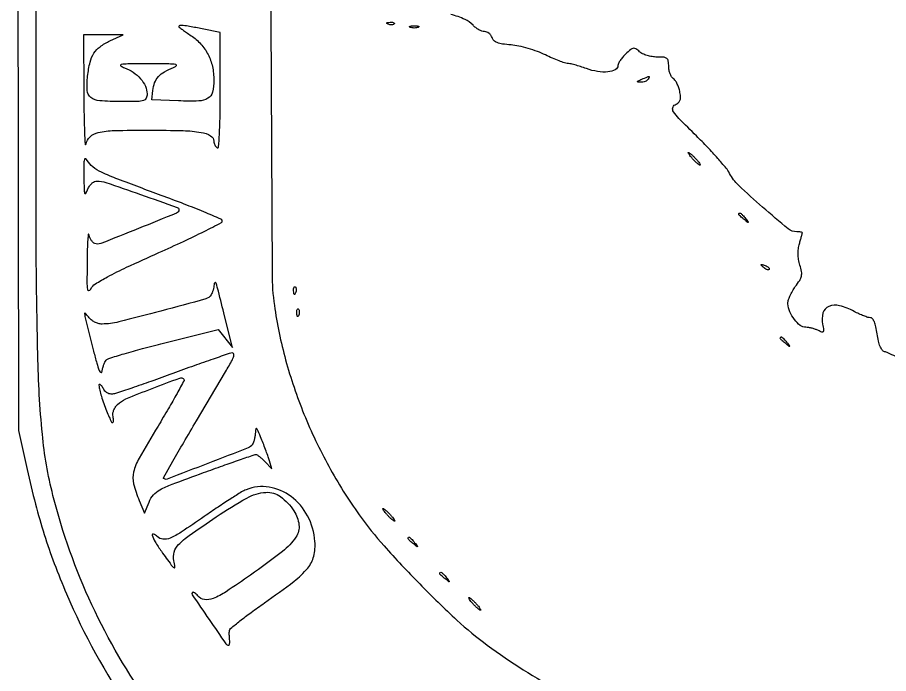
# Model space of a CAD drawing. Extents: x 0 to 312, y -4 to 107.
# Drawn here: x 89.62 to 99.13, y 19.66 to 26.82 of the extents above; entities that cross this region are included whole.
import ezdxf

# ---------------------------------------------------------------- set-up
doc = ezdxf.new("R2010")
doc.units = 0
doc.layers.add('BG_SILKSCREEN_TOP', color=85, linetype='CONTINUOUS')

msp = doc.modelspace()

# ---------------------------------------------------------------- linework, layer by layer
at = {"layer": 'BG_SILKSCREEN_TOP'}
for points in [[(91.08, 19.309, -0.094092), (90.013, 21.602, -0.038102), (89.897, 22.27, -0.018498), (89.847, 23.135, -0.005131), (89.828, 24.744), (89.825, 30.321), (89.825, 37.986), (108.853, 37.986), (108.852, 30.425)], [(92.374, 35.308, 0.140479), (92.35, 35.222), (92.377, 29.562), (92.404, 24.027, 0.033977), (92.43, 23.676, 0.031828), (92.553, 23.081, 0.029212), (92.753, 22.489, 0.028933), (93.024, 21.919, 0.029701), (93.356, 21.389, 0.027077), (93.627, 21.05, 0.012231), (94.016, 20.634, 0.012214), (94.423, 20.239, 0.027876), (94.754, 19.966, 0.033719), (95.557, 19.456, 0.032204)], [(89.625, 30.252), (89.636, 22.309), (89.73, 21.886, 0.008906), (89.822, 21.506, 0.01289), (89.918, 21.175, 0.013387), (90.027, 20.858, 0.010843), (90.161, 20.525, 0.050277), (90.858, 19.261, 0.044907)], [(99.214, 23.118, 0.002134), (99.126, 23.157, 0.023357), (99.091, 23.171, -0.15312), (99.064, 23.19, -0.06252), (99.042, 23.229, -0.044675), (99.023, 23.287, -0.020087), (99.009, 23.365, 0.018062), (98.996, 23.443, 0.046262), (98.979, 23.497, 0.072032), (98.959, 23.531, 0.226071), (98.936, 23.542, -0.077481), (98.909, 23.546, -0.015421), (98.863, 23.562, -0.015975), (98.811, 23.584, -0.014278), (98.758, 23.611, 0.059538), (98.6, 23.673, 0.161441), (98.482, 23.665, 0.230689), (98.418, 23.594, 0.119362), (98.414, 23.471, -0.010337), (98.425, 23.408, -0.18621), (98.421, 23.389, -0.355135), (98.406, 23.384, -0.029225), (98.368, 23.402, 0.036258), (98.337, 23.415, 0.023278), (98.3, 23.427, 0.023383), (98.263, 23.435, 0.039976), (98.231, 23.437, -0.167307), (98.17, 23.458, -0.063778), (98.106, 23.523, -0.060155), (98.056, 23.608, -0.084566), (98.035, 23.693, -0.089872), (98.039, 23.73, -0.0313), (98.057, 23.779, -0.029898), (98.084, 23.832, -0.030631), (98.116, 23.882, 0.022724), (98.164, 23.95, 0.088043), (98.183, 23.997, 0.096474), (98.184, 24.046, 0.030382), (98.166, 24.117, -0.033715), (98.152, 24.177, -0.035026), (98.147, 24.236, -0.035882), (98.15, 24.295, -0.039714), (98.161, 24.35, 0.001981), (98.173, 24.393, 0.002963), (98.184, 24.431, 0.001239), (98.192, 24.464, 0.063729), (98.193, 24.47, 0.347464), (98.19, 24.474, 0.018586), (98.175, 24.477, 0.022553), (98.155, 24.479, 0.013772), (98.132, 24.48, -0.170156), (98.038, 24.514, -0.007034), (97.759, 24.75, -0.010341), (97.496, 24.988, -0.08399), (97.399, 25.118, 0.053055), (97.36, 25.177, 0.008421), (97.269, 25.282, 0.009255), (97.158, 25.404, 0.007981), (97.037, 25.527, -0.003172), (96.846, 25.717, -0.04551), (96.786, 25.791, -0.210852), (96.778, 25.834, -0.214884), (96.804, 25.868, 0.056972), (96.841, 25.893, 0.133411), (96.859, 25.921, 0.105585), (96.863, 25.958, 0.028225), (96.854, 26.018, 0.032793), (96.841, 26.062, 0.033737), (96.823, 26.104, 0.035821), (96.802, 26.138, 0.106251), (96.782, 26.156, -0.124074), (96.764, 26.174, -0.049809), (96.749, 26.206, -0.045265), (96.738, 26.245, -0.042848), (96.735, 26.286, 0.034099), (96.73, 26.346, 0.191674), (96.715, 26.373, 0.151258), (96.683, 26.386, 0.019118), (96.607, 26.389, -0.039683), (96.554, 26.393, -0.033684), (96.498, 26.406, -0.035052), (96.449, 26.424, -0.07566), (96.416, 26.447, 0.036878), (96.376, 26.478, 0.187827), (96.349, 26.484, 0.134792), (96.319, 26.471, 0.015932), (96.265, 26.423, 0.025487), (96.232, 26.389, 0.028885), (96.204, 26.352, 0.029959), (96.185, 26.319, 0.12042), (96.179, 26.297, -0.282736), (96.151, 26.251, -0.092622), (96.071, 26.227, -0.06486), (95.958, 26.231, -0.046092), (95.835, 26.262, 0.008884), (95.771, 26.284, 0.010293), (95.708, 26.303, 0.009421), (95.655, 26.316, 0.058382), (95.627, 26.32, -0.083814), (95.598, 26.324, -0.009984), (95.537, 26.347, -0.011686), (95.465, 26.377, -0.009351), (95.388, 26.412, 0.026134), (95.302, 26.449, 0.017416), (95.199, 26.483, 0.017551), (95.097, 26.508, 0.03199), (95.013, 26.521, -0.015648), (94.919, 26.531, -0.056845), (94.862, 26.547, -0.096853), (94.826, 26.569, -0.126879), (94.806, 26.601, 0.079518), (94.794, 26.626, 0.069265), (94.773, 26.647, 0.071418), (94.749, 26.662, 0.096364), (94.724, 26.667, -0.087774), (94.696, 26.672, -0.040221), (94.661, 26.687, -0.038206), (94.627, 26.71, -0.0429), (94.598, 26.737, 0.106662), (94.511, 26.8, 0.032226), (94.356, 26.855, 0.025749)], [(91.387, 26.723, 0.230239), (91.391, 26.716, 0.004372), (91.427, 26.688, 0.009674), (91.47, 26.657, 0.006209), (91.521, 26.622, -0.062534), (91.627, 26.531, -0.066065), (91.706, 26.417, -0.064198), (91.753, 26.285, -0.054071), (91.769, 26.136, -0.05734), (91.754, 26.005, -0.20613), (91.705, 25.938, -0.125017), (91.605, 25.909, -0.016512), (91.382, 25.91), (91.092, 25.92), (91.103, 26.024, -0.066297), (91.123, 26.109, -0.091509), (91.164, 26.175, -0.080796), (91.231, 26.229, -0.0412), (91.328, 26.273, 0.110728), (91.358, 26.293, 0.613431), (91.354, 26.307, 0.035139), (91.278, 26.313, 0.002304), (91.057, 26.314, 0.002059), (90.83, 26.313, 0.037691), (90.758, 26.307, 0.6547), (90.754, 26.293, 0.079378), (90.793, 26.272, -0.061579), (90.89, 26.222, -0.066262), (90.97, 26.152, -0.072598), (91.022, 26.069, -0.106176), (91.04, 25.986, -0.10939), (91.03, 25.938, -0.217633), (91.001, 25.914, -0.065245), (90.937, 25.904, -0.004302), (90.749, 25.903, -0.018136), (90.523, 25.911, -0.147738), (90.427, 25.948, -0.216294), (90.387, 26.024, -0.044378), (90.391, 26.18, -0.02885), (90.418, 26.333, -0.083098), (90.46, 26.431, -0.096765), (90.527, 26.502, -0.048497), (90.635, 26.565), (90.78, 26.63), (90.346, 26.632), (90.35, 25.998, 0.002474), (90.352, 25.76, 0.004922), (90.357, 25.571, 0.004254), (90.363, 25.435, 0.867641), (90.37, 25.434, -0.148447), (90.419, 25.518, -0.133424), (90.508, 25.565, -0.049529), (90.679, 25.586, -0.00569), (91.066, 25.59, -0.006458), (91.434, 25.585, -0.036074), (91.63, 25.566, -0.083515), (91.734, 25.53, -0.273381), (91.769, 25.469, 0.063283), (91.772, 25.449, 0.051581), (91.779, 25.429, 0.053379), (91.791, 25.411, 0.08646), (91.804, 25.399, 0.559488), (91.82, 25.407, 0.006968), (91.83, 25.546, 0.010381), (91.837, 25.74, 0.003648), (91.839, 26.017), (91.839, 26.657), (91.642, 26.696, 0.003067), (91.505, 26.723, 0.020301), (91.436, 26.733, 0.041453), (91.398, 26.734, 0.396463), (91.387, 26.723)], [(93.739, 26.75, -0.126454), (93.728, 26.743, -0.060344), (93.711, 26.74, -0.054149), (93.691, 26.742, -0.051402), (93.672, 26.747, -0.054075), (93.658, 26.755, -0.470618), (93.657, 26.761, -0.168742), (93.668, 26.766, -0.018895), (93.693, 26.768, -0.028487), (93.718, 26.768, -0.077126), (93.734, 26.764, -0.208169), (93.741, 26.757, -0.29694), (93.739, 26.75)], [(94, 26.713, -0.057988), (93.98, 26.708, -0.037979), (93.957, 26.706, -0.037979), (93.933, 26.708, -0.057988), (93.913, 26.713, -0.174856), (93.906, 26.72, -0.447206), (93.908, 26.725, -0.078552), (93.926, 26.729, -0.01749), (93.957, 26.731, -0.01749), (93.988, 26.729, -0.078552), (94.005, 26.725, -0.447206), (94.007, 26.72, -0.174856), (94, 26.713)], [(96.509, 26.146, -0.104094), (96.496, 26.133, -0.054946), (96.476, 26.122, -0.051222), (96.453, 26.115, -0.054959), (96.429, 26.113, -0.015653), (96.398, 26.116, -0.479222), (96.395, 26.121, -0.206799), (96.402, 26.129, -0.007086), (96.439, 26.146, -0.002683), (96.503, 26.173, -0.099104), (96.518, 26.176, -0.550585), (96.522, 26.17, -0.02781), (96.509, 26.146)], [(97.03, 25.278, -0.012938), (97.053, 25.251, -0.025989), (97.069, 25.229, -0.034934), (97.078, 25.213, -0.549874), (97.075, 25.208, -0.165567), (97.065, 25.212, -0.014321), (97.044, 25.229, -0.017643), (97.02, 25.251, -0.012768), (96.995, 25.278, -0.012938), (96.972, 25.304, -0.025989), (96.956, 25.327, -0.034934), (96.947, 25.343, -0.549874), (96.949, 25.347, -0.165567), (96.959, 25.344, -0.014321), (96.98, 25.327, -0.017643), (97.004, 25.304, -0.012768), (97.03, 25.278)], [(90.35, 25.087, 0.00312), (90.353, 24.945, 0.061001), (90.359, 24.902, 0.648354), (90.371, 24.9, 0.049385), (90.391, 24.939, -0.048707), (90.411, 24.978, -0.06387), (90.436, 25.008, -0.074181), (90.465, 25.028, -0.112597), (90.494, 25.035, -0.082009), (90.591, 25.019, -0.002609), (90.969, 24.888, -0.000986), (91.368, 24.747, -0.312955), (91.387, 24.721, -0.308672), (91.363, 24.685, -0.001588), (90.946, 24.516, -0.002138), (90.535, 24.352, -0.187303), (90.47, 24.352, -0.106137), (90.45, 24.365, -0.05113), (90.43, 24.389, -0.047456), (90.415, 24.419, -0.049709), (90.405, 24.451, 0.844587), (90.399, 24.451, 0.020707), (90.393, 24.395, 0.009456), (90.388, 24.291, 0.003953), (90.386, 24.149, 0.002736), (90.384, 23.933, 0.033422), (90.39, 23.85, 0.423157), (90.405, 23.839, 0.239142), (90.425, 23.854, -0.132771), (90.476, 23.911, -0.020685), (90.608, 23.988, -0.014636), (90.817, 24.093, -0.003552), (91.17, 24.253, 0.004368), (91.438, 24.376, 0.0072), (91.662, 24.484, 0.00209), (91.852, 24.581, 0.358037), (91.861, 24.601, 0.226277), (91.844, 24.619, 0.001889), (91.661, 24.697, 0.006192), (91.446, 24.783, 0.003888), (91.194, 24.878, -0.001693), (90.722, 25.055, -0.020288), (90.542, 25.131, -0.056565), (90.447, 25.19, -0.097293), (90.387, 25.26, 0.173494), (90.369, 25.276, 0.462218), (90.356, 25.269, 0.049989), (90.35, 25.216, 0.004752), (90.35, 25.087)], [(97.572, 24.627, -0.001575), (97.603, 24.587, -0.377589), (97.603, 24.583, -0.377589), (97.598, 24.583, -0.001575), (97.559, 24.614, -0.012436), (97.536, 24.633, -0.017647), (97.516, 24.651, -0.013802), (97.501, 24.667, -0.184603), (97.498, 24.674, -0.307697), (97.505, 24.684, -0.241986), (97.518, 24.683, -0.065618), (97.541, 24.663, -0.017686), (97.572, 24.627)], [(97.829, 24.069, -0.207422), (97.819, 24.065, -0.082975), (97.803, 24.068, -0.063151), (97.785, 24.078, -0.043285), (97.767, 24.093, -0.011214), (97.745, 24.116, -0.400052), (97.745, 24.122, -0.286372), (97.753, 24.124, -0.0084), (97.786, 24.112, -0.036271), (97.809, 24.102, -0.07019), (97.825, 24.09, -0.120345), (97.832, 24.078, -0.278909), (97.829, 24.069)], [(91.771, 23.906, -0.032758), (91.768, 23.876, -0.024003), (91.761, 23.844, -0.024422), (91.75, 23.813, -0.048361), (91.739, 23.791, -0.186219), (91.68, 23.747, -0.002081), (91.191, 23.614, -0.004804), (90.731, 23.496, -0.058216), (90.55, 23.473, -0.065833), (90.508, 23.478, -0.056561), (90.468, 23.494, -0.055624), (90.431, 23.518, -0.059087), (90.401, 23.55, 0.038683), (90.366, 23.59, 0.722059), (90.357, 23.585, 0.024719), (90.368, 23.528), (90.456, 23.177, 0.006549), (90.492, 23.044, 0.027989), (90.518, 22.966, 0.153651), (90.535, 22.946, 0.54673), (90.548, 22.951, -0.026352), (90.555, 22.987, -0.023173), (90.566, 23.024, -0.02385), (90.58, 23.056, -0.062271), (90.593, 23.078, -0.146036), (90.623, 23.098, -0.003194), (90.791, 23.149, -0.007012), (90.99, 23.206, -0.004647), (91.221, 23.265), (91.816, 23.414), (91.974, 23.216), (91.887, 23.561, 0.001117), (91.819, 23.832, 0.018616), (91.793, 23.921, 0.51819), (91.781, 23.924, 0.217944), (91.771, 23.906)], [(92.661, 23.813, -0.054075), (92.653, 23.798, -0.470618), (92.647, 23.798, -0.168742), (92.642, 23.808, -0.018895), (92.64, 23.834, -0.028487), (92.64, 23.858, -0.077126), (92.644, 23.875, -0.208169), (92.651, 23.881, -0.29694), (92.658, 23.879, -0.126454), (92.665, 23.868, -0.060344), (92.668, 23.851, -0.054149), (92.666, 23.832, -0.051402), (92.661, 23.813)], [(92.696, 23.57, -0.054075), (92.688, 23.555, -0.470618), (92.682, 23.555, -0.168742), (92.677, 23.565, -0.018895), (92.675, 23.591, -0.028487), (92.675, 23.615, -0.077126), (92.679, 23.632, -0.208169), (92.685, 23.638, -0.29694), (92.693, 23.636, -0.126454), (92.7, 23.625, -0.060344), (92.702, 23.608, -0.054149), (92.701, 23.589, -0.051402), (92.696, 23.57)], [(98.024, 23.272, -0.001575), (98.054, 23.233, -0.377589), (98.054, 23.229, -0.377589), (98.05, 23.229, -0.001575), (98.011, 23.259, -0.017686), (97.974, 23.29, -0.065618), (97.954, 23.313, -0.241986), (97.953, 23.327, -0.307697), (97.963, 23.333, -0.184603), (97.97, 23.33, -0.013802), (97.986, 23.315, -0.017647), (98.005, 23.296, -0.012436), (98.024, 23.272)], [(91.32, 22.932, -0.003177), (91.083, 22.846, -0.00463), (90.873, 22.774, -0.002361), (90.695, 22.715, -0.078412), (90.65, 22.708, -0.074967), (90.624, 22.712, -0.064536), (90.599, 22.724, -0.066849), (90.579, 22.74, -0.095364), (90.567, 22.76, 0.040413), (90.557, 22.78, 0.048554), (90.545, 22.797, 0.055769), (90.532, 22.809, 0.157767), (90.521, 22.812, 0.464307), (90.513, 22.804, 0.013601), (90.524, 22.751, 0.018254), (90.542, 22.684, 0.010403), (90.568, 22.604, 0.009128), (90.597, 22.524, 0.014374), (90.626, 22.457, 0.008347), (90.652, 22.403, 0.283886), (90.664, 22.396, 0.301085), (90.671, 22.401, 0.079755), (90.675, 22.415, 0.053913), (90.674, 22.437, 0.030749), (90.669, 22.462, -0.093634), (90.667, 22.493, -0.058045), (90.675, 22.528, -0.054097), (90.693, 22.563, -0.054963), (90.717, 22.593, -0.097835), (90.809, 22.655, -0.007125), (91.094, 22.769, -0.003652), (91.396, 22.883, -0.292326), (91.443, 22.872, -0.332108), (91.445, 22.858, -0.001523), (91.367, 22.715, -0.006074), (91.274, 22.55, -0.0037), (91.16, 22.359, 0.006117), (90.954, 22.007, 0.067809), (90.893, 21.856, 0.124313), (90.893, 21.729, 0.037665), (90.955, 21.545), (91.013, 21.407), (91.062, 21.529, -0.086157), (91.11, 21.607, -0.088434), (91.18, 21.663, -0.033636), (91.313, 21.723, -0.002971), (91.657, 21.85, -0.001361), (91.868, 21.926, -0.002142), (92.05, 21.99, -0.000532), (92.209, 22.045, -0.083674), (92.228, 22.049, -0.149281), (92.242, 22.044, -0.017935), (92.267, 22.026, -0.020074), (92.297, 22, -0.015251), (92.327, 21.97), (92.402, 21.892), (92.376, 21.979, 0.011397), (92.362, 22.023, 0.003844), (92.34, 22.086, 0.003818), (92.313, 22.156, 0.004372), (92.287, 22.222, 0.005607), (92.253, 22.304, 0.0877), (92.237, 22.33, 0.601568), (92.226, 22.327, 0.04799), (92.222, 22.292, -0.026727), (92.219, 22.255, -0.023173), (92.212, 22.217, -0.023837), (92.203, 22.184, -0.060773), (92.192, 22.161, -0.159105), (92.143, 22.121, -0.00147), (91.705, 21.951, -0.000977), (91.258, 21.779, -0.290891), (91.221, 21.787, -0.342284), (91.22, 21.795), (91.323, 21.976, -0.002832), (91.44, 22.178, -0.001706), (91.58, 22.417), (91.897, 22.952, 0.012484), (91.971, 23.083, 0.085941), (91.988, 23.138, 0.469962), (91.97, 23.158, 0.071216), (91.938, 23.151, 0.001139), (91.761, 23.09, 0.002967), (91.555, 23.018, 0.001959), (91.32, 22.932)], [(92.122, 21.664, 0.043342), (92.072, 21.639, 0.003914), (91.954, 21.565, 0.005061), (91.815, 21.473, 0.003936), (91.665, 21.371, -0.005411), (91.412, 21.2, -0.045182), (91.291, 21.135, -0.124441), (91.214, 21.123, -0.175247), (91.152, 21.152, 0.105325), (91.111, 21.178, 0.616227), (91.097, 21.166, 0.069256), (91.128, 21.096, 0.017215), (91.197, 20.991, 0.00185), (91.304, 20.841, 0.074387), (91.332, 20.813, 0.656852), (91.344, 20.819, 0.021899), (91.333, 20.888, -0.117438), (91.337, 20.983, -0.123635), (91.384, 21.064, -0.047644), (91.5, 21.164, -0.005027), (91.796, 21.368, -0.021597), (92.129, 21.572, -0.108176), (92.337, 21.635, -0.181181), (92.496, 21.589, -0.087036), (92.643, 21.433, -0.118968), (92.698, 21.281, -0.177659), (92.664, 21.146, -0.079119), (92.518, 20.989, -0.011777), (92.169, 20.731, -0.008016), (91.904, 20.55, -0.051507), (91.76, 20.476, -0.128977), (91.667, 20.464, -0.187398), (91.595, 20.504, 0.029671), (91.577, 20.523, 0.048191), (91.559, 20.537, 0.06383), (91.545, 20.544, 0.281403), (91.536, 20.542, 0.359554), (91.533, 20.517, 0.00127), (91.717, 20.247, 0.001501), (91.9, 19.981, 0.245906), (91.931, 19.965, 0.305435), (91.937, 19.969, 0.05365), (91.941, 19.983, 0.042354), (91.942, 20.003, 0.025688), (91.941, 20.026, -0.010987), (91.939, 20.052, -0.008849), (91.938, 20.08, -0.008963), (91.938, 20.106, -0.022575), (91.939, 20.125, -0.197348), (91.951, 20.148, -0.004167), (92.053, 20.23, -0.009011), (92.176, 20.324, -0.005869), (92.321, 20.428, 0.009578), (92.645, 20.664, 0.058321), (92.794, 20.808, 0.110772), (92.859, 20.938, 0.082641), (92.873, 21.099, 0.099377), (92.792, 21.378, 0.111987), (92.612, 21.59, 0.122621), (92.372, 21.692, 0.13553), (92.122, 21.664)], [(93.696, 21.389, -0.012938), (93.719, 21.362, -0.025989), (93.736, 21.34, -0.034934), (93.745, 21.324, -0.549874), (93.742, 21.319, -0.165567), (93.732, 21.323, -0.014321), (93.711, 21.34, -0.017643), (93.687, 21.362, -0.012768), (93.662, 21.389, -0.012938), (93.639, 21.415, -0.025989), (93.622, 21.438, -0.034934), (93.613, 21.454, -0.549874), (93.616, 21.458, -0.165567), (93.626, 21.455, -0.014321), (93.647, 21.438, -0.017643), (93.671, 21.415, -0.012768), (93.696, 21.389)], [(93.961, 21.085, -0.001575), (93.992, 21.046, -0.377589), (93.992, 21.042, -0.377589), (93.987, 21.041, -0.001575), (93.948, 21.072, -0.017686), (93.911, 21.103, -0.065618), (93.892, 21.126, -0.241986), (93.891, 21.139, -0.307697), (93.9, 21.146, -0.184603), (93.908, 21.143, -0.013802), (93.924, 21.128, -0.017647), (93.942, 21.108, -0.012436), (93.961, 21.085)], [(94.308, 20.703, -0.001575), (94.339, 20.664, -0.377589), (94.339, 20.66, -0.377589), (94.335, 20.659, -0.001575), (94.295, 20.69, -0.012436), (94.272, 20.709, -0.017647), (94.252, 20.727, -0.013802), (94.237, 20.743, -0.184603), (94.235, 20.751, -0.307697), (94.241, 20.761, -0.241986), (94.254, 20.759, -0.065618), (94.277, 20.74, -0.017686), (94.308, 20.703)], [(94.634, 20.417, -0.012938), (94.657, 20.39, -0.025989), (94.673, 20.368, -0.034934), (94.682, 20.351, -0.549874), (94.679, 20.347, -0.165567), (94.669, 20.35, -0.014321), (94.649, 20.368, -0.017643), (94.624, 20.39, -0.012768), (94.599, 20.417, -0.012938), (94.576, 20.443, -0.025989), (94.56, 20.466, -0.034934), (94.551, 20.482, -0.549874), (94.554, 20.486, -0.165567), (94.564, 20.483, -0.014321), (94.584, 20.466, -0.017643), (94.609, 20.443, -0.012768), (94.634, 20.417)]]:
    msp.add_lwpolyline(points, format="xyb", dxfattribs=at)

doc.saveas('drawing.dxf')
